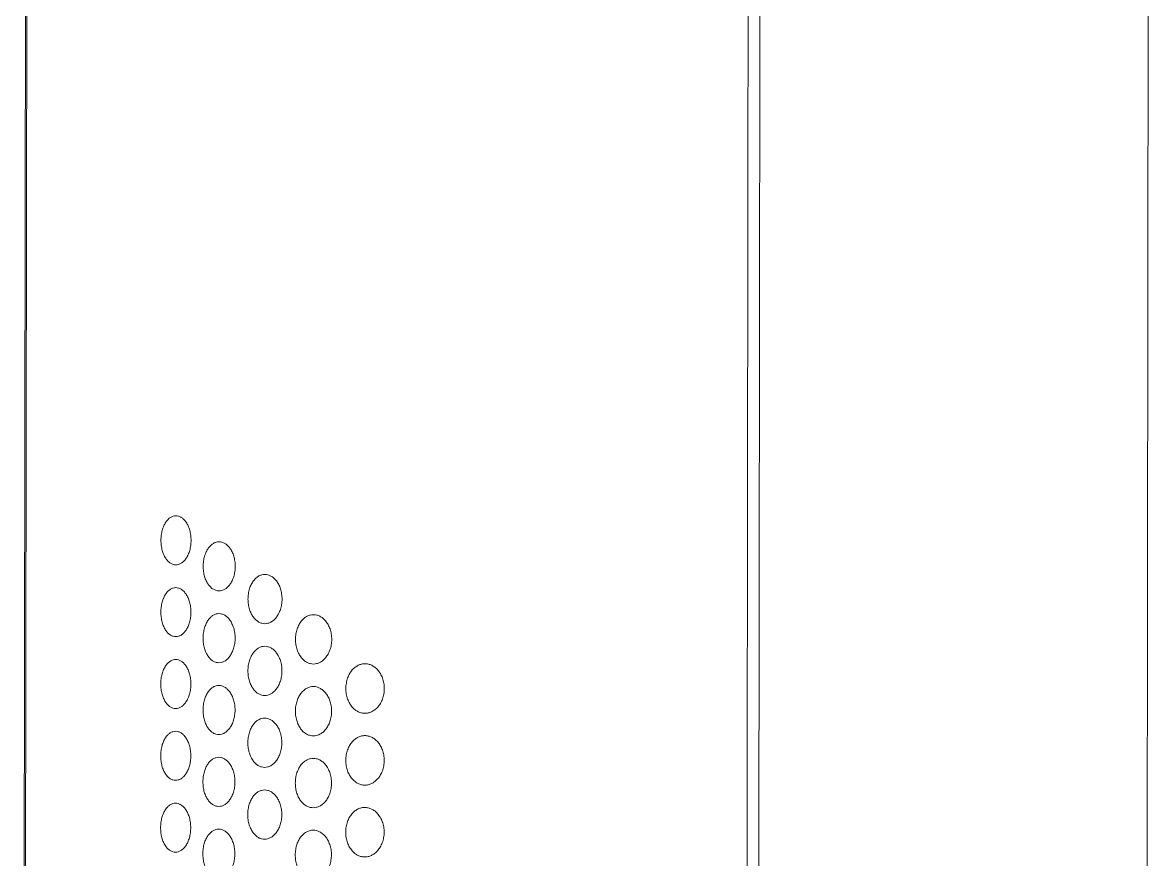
# Model space of a CAD drawing. Header units: millimetres. Extents: x -71336 to -35435, y -26189 to 22712.
# Drawn here: x -68773.88 to -68741.95, y -2170.06 to -2146.41 of the extents above; entities that cross this region are included whole.
import ezdxf

# ---------------------------------------------------------------- set-up
doc = ezdxf.new("R2010")
doc.units = ezdxf.units.MM
doc.layers.add('SC - Equipment', color=7, linetype='Continuous', lineweight=13)

# ---------------------------------------------------------------- blocks, each defined once
blk = doc.blocks.new('*U95')
at = {"layer": 'SC - Equipment', "color": 6}
for p, q in [((-31.733, -96.518), (-31.733, 96.515)), ((-0.037, 63.876), (-0.037, -63.876)), ((0, 63.876), (0, -63.876))]:
    blk.add_line(p, q, dxfattribs=at)
for points, knots in [([(-20.758, -92.178), (-20.758, -84.5), (-20.758, -69.144), (-20.758, -46.109), (-20.758, -26.914), (-20.758, -11.558), (-20.758, -0.041), (-20.758, 11.476), (-20.758, 22.994), (-20.758, 34.511), (-20.758, 46.028), (-20.758, 57.545), (-20.758, 67.143), (-20.758, 74.821), (-20.758, 80.579), (-20.758, 86.338), (-20.776, 90.177), (-20.796, 92.096)], [0, 0, 0, 0, 0.125, 0.25, 0.375, 0.4375, 0.5, 0.5625, 0.625, 0.6875, 0.75, 0.8125, 0.875, 0.90625, 0.9375, 0.96875, 1, 1, 1, 1]), ([(-20.425, -92.18), (-20.425, -91.22), (-20.425, -89.301), (-20.425, -86.421), (-20.425, -83.542), (-20.425, -77.783), (-20.425, -65.306), (-20.425, -46.11), (-20.425, -23.075), (-20.425, -3.879), (-20.425, 11.477), (-20.425, 22.995), (-20.425, 34.512), (-20.425, 46.03), (-20.425, 57.547), (-20.425, 67.145), (-20.425, 74.823), (-20.425, 79.622), (-20.425, 83.462), (-20.423, 85.861), (-20.419, 87.781), (-20.415, 88.98), (-20.41, 89.94), (-20.407, 90.54), (-20.404, 91.02), (-20.402, 91.32), (-20.401, 91.56), (-20.4, 91.71), (-20.399, 91.83), (-20.398, 91.95), (-20.397, 92.04), (-20.396, 92.1)], [0, 0, 0, 0, 0.015625, 0.03125, 0.046875, 0.0625, 0.125, 0.25, 0.375, 0.5, 0.5625, 0.625, 0.6875, 0.75, 0.8125, 0.875, 0.90625, 0.9375, 0.953125, 0.96875, 0.976563, 0.984375, 0.988281, 0.992188, 0.994141, 0.996094, 0.99707, 0.998047, 0.998535, 0.999024, 1, 1, 1, 1]), ([(-4.272, -15.358), (-4.298, -15.357), (-4.352, -15.349), (-4.43, -15.313), (-4.502, -15.253), (-4.568, -15.172), (-4.624, -15.069), (-4.668, -14.947), (-4.695, -14.81), (-4.705, -14.665), (-4.695, -14.52), (-4.668, -14.383), (-4.624, -14.261), (-4.568, -14.158), (-4.502, -14.076), (-4.43, -14.017), (-4.352, -13.981), (-4.298, -13.972), (-4.272, -13.972)], [0, 0, 0, 0, 0.043745, 0.090421, 0.142077, 0.200184, 0.265738, 0.338559, 0.417528, 0.499988, 0.582455, 0.661427, 0.734254, 0.799809, 0.857918, 0.909575, 0.956254, 1, 1, 1, 1]), ([(-4.272, -13.972), (-4.246, -13.972), (-4.193, -13.98), (-4.116, -14.016), (-4.044, -14.076), (-3.98, -14.157), (-3.926, -14.261), (-3.883, -14.383), (-3.857, -14.52), (-3.847, -14.665), (-3.857, -14.81), (-3.883, -14.947), (-3.926, -15.069), (-3.98, -15.172), (-4.044, -15.254), (-4.116, -15.314), (-4.193, -15.35), (-4.246, -15.358), (-4.272, -15.358)], [0, 0, 0, 0, 0.043745, 0.0902, 0.141577, 0.199502, 0.265046, 0.338028, 0.417248, 0.499991, 0.582739, 0.661961, 0.734948, 0.800493, 0.858418, 0.909797, 0.956254, 1, 1, 1, 1]), ([(-5.494, -16.093), (-5.521, -16.093), (-5.578, -16.085), (-5.659, -16.049), (-5.736, -15.99), (-5.806, -15.909), (-5.866, -15.806), (-5.913, -15.684), (-5.943, -15.546), (-5.954, -15.399), (-5.943, -15.252), (-5.913, -15.114), (-5.866, -14.992), (-5.806, -14.889), (-5.736, -14.807), (-5.659, -14.749), (-5.578, -14.713), (-5.521, -14.705), (-5.494, -14.705)], [0, 0, 0, 0, 0.045117, 0.092845, 0.145039, 0.203131, 0.26821, 0.340276, 0.418388, 0.499987, 0.581596, 0.65971, 0.731781, 0.796861, 0.854954, 0.907151, 0.954882, 1, 1, 1, 1]), ([(-5.494, -14.705), (-5.466, -14.705), (-5.41, -14.713), (-5.329, -14.748), (-5.253, -14.807), (-5.184, -14.888), (-5.126, -14.991), (-5.08, -15.114), (-5.052, -15.252), (-5.041, -15.399), (-5.052, -15.546), (-5.08, -15.684), (-5.126, -15.807), (-5.184, -15.91), (-5.253, -15.991), (-5.329, -16.05), (-5.41, -16.085), (-5.466, -16.093), (-5.494, -16.093)], [0, 0, 0, 0, 0.045129, 0.092648, 0.144564, 0.202463, 0.267521, 0.339742, 0.418105, 0.499991, 0.581884, 0.66025, 0.732473, 0.797531, 0.855431, 0.907349, 0.95487, 1, 1, 1, 1]), ([(-6.79, -17.018), (-6.819, -17.018), (-6.878, -17.01), (-6.964, -16.975), (-7.045, -16.917), (-7.12, -16.836), (-7.184, -16.733), (-7.235, -16.61), (-7.267, -16.471), (-7.279, -16.322), (-7.267, -16.174), (-7.235, -16.034), (-7.184, -15.911), (-7.12, -15.808), (-7.045, -15.728), (-6.964, -15.67), (-6.878, -15.635), (-6.819, -15.627), (-6.79, -15.626)], [0, 0, 0, 0, 0.046445, 0.095207, 0.147929, 0.206003, 0.270623, 0.341935, 0.419244, 0.500027, 0.580796, 0.658097, 0.729393, 0.794002, 0.852073, 0.904792, 0.953554, 1, 1, 1, 1]), ([(-6.79, -15.626), (-6.761, -15.626), (-6.702, -15.634), (-6.616, -15.669), (-6.536, -15.726), (-6.463, -15.807), (-6.4, -15.91), (-6.351, -16.034), (-6.319, -16.174), (-6.309, -16.322), (-6.319, -16.471), (-6.351, -16.61), (-6.4, -16.734), (-6.463, -16.837), (-6.536, -16.918), (-6.616, -16.976), (-6.702, -17.01), (-6.761, -17.018), (-6.79, -17.018)], [0, 0, 0, 0, 0.046407, 0.094952, 0.147412, 0.205293, 0.269782, 0.341438, 0.418854, 0.500004, 0.581154, 0.658567, 0.730214, 0.794697, 0.852579, 0.905043, 0.953592, 1, 1, 1, 1]), ([(-4.272, -17.388), (-4.298, -17.388), (-4.352, -17.379), (-4.43, -17.343), (-4.502, -17.284), (-4.568, -17.202), (-4.624, -17.099), (-4.668, -16.977), (-4.695, -16.84), (-4.705, -16.695), (-4.695, -16.55), (-4.668, -16.413), (-4.624, -16.291), (-4.568, -16.188), (-4.502, -16.107), (-4.43, -16.047), (-4.352, -16.011), (-4.298, -16.003), (-4.272, -16.003)], [0, 0, 0, 0, 0.043745, 0.090421, 0.142077, 0.200184, 0.265738, 0.338559, 0.417528, 0.499988, 0.582455, 0.661427, 0.734254, 0.799809, 0.857918, 0.909575, 0.956254, 1, 1, 1, 1]), ([(-4.272, -16.003), (-4.246, -16.002), (-4.193, -16.01), (-4.116, -16.046), (-4.044, -16.106), (-3.98, -16.188), (-3.926, -16.291), (-3.883, -16.413), (-3.857, -16.55), (-3.847, -16.695), (-3.857, -16.84), (-3.883, -16.977), (-3.926, -17.099), (-3.98, -17.203), (-4.044, -17.285), (-4.116, -17.344), (-4.193, -17.38), (-4.246, -17.388), (-4.272, -17.388)], [0, 0, 0, 0, 0.043745, 0.0902, 0.141577, 0.199502, 0.265046, 0.338028, 0.417248, 0.499991, 0.582739, 0.661961, 0.734948, 0.800493, 0.858418, 0.909797, 0.956254, 1, 1, 1, 1]), ([(-8.164, -18.157), (-8.194, -18.157), (-8.257, -18.149), (-8.347, -18.114), (-8.433, -18.057), (-8.513, -17.977), (-8.581, -17.875), (-8.636, -17.751), (-8.671, -17.61), (-8.684, -17.459), (-8.671, -17.309), (-8.636, -17.168), (-8.581, -17.044), (-8.513, -16.941), (-8.433, -16.861), (-8.347, -16.804), (-8.257, -16.77), (-8.194, -16.762), (-8.164, -16.762)], [0, 0, 0, 0, 0.047721, 0.097493, 0.150779, 0.208891, 0.273069, 0.343627, 0.42008, 0.499996, 0.579905, 0.656337, 0.726913, 0.791108, 0.849219, 0.902504, 0.952278, 1, 1, 1, 1]), ([(-8.164, -16.762), (-8.134, -16.762), (-8.072, -16.769), (-7.982, -16.803), (-7.896, -16.86), (-7.818, -16.941), (-7.751, -17.044), (-7.698, -17.168), (-7.664, -17.309), (-7.652, -17.459), (-7.664, -17.61), (-7.698, -17.751), (-7.751, -17.875), (-7.818, -17.978), (-7.896, -18.058), (-7.982, -18.116), (-8.072, -18.15), (-8.134, -18.157), (-8.164, -18.157)], [0, 0, 0, 0, 0.047756, 0.097345, 0.150361, 0.208266, 0.272413, 0.343127, 0.419821, 0.500036, 0.580229, 0.656917, 0.727615, 0.791751, 0.849647, 0.902657, 0.952244, 1, 1, 1, 1]), ([(-5.494, -18.123), (-5.521, -18.123), (-5.578, -18.115), (-5.659, -18.079), (-5.736, -18.021), (-5.806, -17.939), (-5.866, -17.836), (-5.913, -17.714), (-5.943, -17.576), (-5.954, -17.429), (-5.943, -17.283), (-5.913, -17.144), (-5.866, -17.022), (-5.806, -16.919), (-5.736, -16.838), (-5.659, -16.779), (-5.578, -16.743), (-5.521, -16.735), (-5.494, -16.735)], [0, 0, 0, 0, 0.045117, 0.092845, 0.145039, 0.203131, 0.26821, 0.340276, 0.418388, 0.499987, 0.581596, 0.65971, 0.731781, 0.796861, 0.854954, 0.907151, 0.954882, 1, 1, 1, 1]), ([(-5.494, -16.735), (-5.466, -16.735), (-5.41, -16.743), (-5.329, -16.778), (-5.253, -16.837), (-5.184, -16.918), (-5.126, -17.022), (-5.08, -17.144), (-5.052, -17.283), (-5.041, -17.429), (-5.052, -17.576), (-5.08, -17.714), (-5.126, -17.837), (-5.184, -17.94), (-5.253, -18.022), (-5.329, -18.08), (-5.41, -18.116), (-5.466, -18.123), (-5.494, -18.123)], [0, 0, 0, 0, 0.045129, 0.092648, 0.144564, 0.202463, 0.267521, 0.339742, 0.418105, 0.499991, 0.581884, 0.66025, 0.732473, 0.797531, 0.855431, 0.907349, 0.95487, 1, 1, 1, 1]), ([(-6.79, -19.048), (-6.819, -19.048), (-6.878, -19.04), (-6.964, -19.005), (-7.045, -18.947), (-7.12, -18.866), (-7.184, -18.764), (-7.235, -18.641), (-7.267, -18.501), (-7.279, -18.352), (-7.267, -18.204), (-7.235, -18.064), (-7.184, -17.941), (-7.12, -17.838), (-7.045, -17.758), (-6.964, -17.7), (-6.878, -17.665), (-6.819, -17.657), (-6.79, -17.657)], [0, 0, 0, 0, 0.046445, 0.095207, 0.147929, 0.206003, 0.270623, 0.341935, 0.419244, 0.500027, 0.580796, 0.658097, 0.729393, 0.794002, 0.852073, 0.904792, 0.953554, 1, 1, 1, 1]), ([(-6.79, -17.657), (-6.761, -17.657), (-6.702, -17.664), (-6.616, -17.699), (-6.536, -17.757), (-6.463, -17.837), (-6.4, -17.941), (-6.351, -18.064), (-6.319, -18.204), (-6.309, -18.352), (-6.319, -18.501), (-6.351, -18.641), (-6.4, -18.764), (-6.463, -18.867), (-6.536, -18.948), (-6.616, -19.006), (-6.702, -19.041), (-6.761, -19.048), (-6.79, -19.048)], [0, 0, 0, 0, 0.046407, 0.094952, 0.147412, 0.205293, 0.269782, 0.341438, 0.418854, 0.500004, 0.581154, 0.658567, 0.730214, 0.794697, 0.852579, 0.905043, 0.953592, 1, 1, 1, 1]), ([(-9.62, -19.547), (-9.652, -19.546), (-9.718, -19.539), (-9.813, -19.505), (-9.904, -19.448), (-9.988, -19.369), (-10.062, -19.267), (-10.121, -19.143), (-10.159, -19), (-10.173, -18.847), (-10.159, -18.694), (-10.121, -18.551), (-10.062, -18.427), (-9.988, -18.325), (-9.904, -18.246), (-9.813, -18.189), (-9.718, -18.155), (-9.652, -18.148), (-9.62, -18.148)], [0, 0, 0, 0, 0.048942, 0.099694, 0.153546, 0.211725, 0.275514, 0.345363, 0.420989, 0.500096, 0.579127, 0.654728, 0.724545, 0.788326, 0.846489, 0.900319, 0.951061, 1, 1, 1, 1]), ([(-9.62, -18.148), (-9.589, -18.147), (-9.523, -18.155), (-9.429, -18.188), (-9.338, -18.244), (-9.255, -18.324), (-9.184, -18.427), (-9.126, -18.552), (-9.09, -18.694), (-9.077, -18.847), (-9.09, -19), (-9.126, -19.143), (-9.184, -19.267), (-9.256, -19.37), (-9.338, -19.45), (-9.429, -19.506), (-9.523, -19.539), (-9.589, -19.547), (-9.62, -19.547)], [0, 0, 0, 0, 0.048989, 0.099572, 0.15316, 0.211122, 0.274849, 0.344826, 0.420688, 0.500074, 0.579402, 0.655239, 0.725193, 0.788919, 0.846867, 0.900437, 0.951013, 1, 1, 1, 1]), ([(-4.272, -19.418), (-4.298, -19.418), (-4.352, -19.41), (-4.43, -19.373), (-4.502, -19.314), (-4.568, -19.232), (-4.624, -19.129), (-4.668, -19.007), (-4.695, -18.87), (-4.705, -18.725), (-4.695, -18.58), (-4.668, -18.444), (-4.624, -18.322), (-4.568, -18.219), (-4.502, -18.137), (-4.43, -18.078), (-4.352, -18.041), (-4.298, -18.033), (-4.272, -18.033)], [0, 0, 0, 0, 0.043745, 0.090421, 0.142077, 0.200184, 0.265738, 0.338559, 0.417528, 0.499988, 0.582455, 0.661427, 0.734254, 0.799809, 0.857918, 0.909575, 0.956254, 1, 1, 1, 1]), ([(-4.272, -18.033), (-4.246, -18.033), (-4.193, -18.041), (-4.116, -18.077), (-4.044, -18.136), (-3.98, -18.218), (-3.926, -18.321), (-3.883, -18.444), (-3.857, -18.58), (-3.847, -18.725), (-3.857, -18.87), (-3.883, -19.007), (-3.926, -19.13), (-3.98, -19.233), (-4.044, -19.315), (-4.116, -19.374), (-4.193, -19.41), (-4.246, -19.418), (-4.272, -19.418)], [0, 0, 0, 0, 0.043745, 0.0902, 0.141577, 0.199502, 0.265046, 0.338028, 0.417248, 0.499991, 0.582739, 0.661961, 0.734948, 0.800493, 0.858418, 0.909797, 0.956254, 1, 1, 1, 1]), ([(-8.164, -20.187), (-8.194, -20.187), (-8.257, -20.179), (-8.347, -20.145), (-8.433, -20.088), (-8.513, -20.008), (-8.581, -19.905), (-8.636, -19.781), (-8.671, -19.64), (-8.684, -19.49), (-8.671, -19.339), (-8.636, -19.198), (-8.581, -19.074), (-8.513, -18.972), (-8.433, -18.892), (-8.347, -18.835), (-8.257, -18.8), (-8.194, -18.792), (-8.164, -18.792)], [0, 0, 0, 0, 0.047721, 0.097493, 0.150779, 0.208891, 0.273069, 0.343627, 0.42008, 0.499996, 0.579905, 0.656337, 0.726913, 0.791108, 0.849219, 0.902504, 0.952278, 1, 1, 1, 1]), ([(-8.164, -18.792), (-8.134, -18.792), (-8.072, -18.799), (-7.982, -18.833), (-7.896, -18.891), (-7.818, -18.971), (-7.751, -19.074), (-7.698, -19.198), (-7.664, -19.339), (-7.652, -19.49), (-7.664, -19.64), (-7.698, -19.781), (-7.751, -19.905), (-7.818, -20.008), (-7.896, -20.089), (-7.982, -20.146), (-8.072, -20.18), (-8.134, -20.187), (-8.164, -20.187)], [0, 0, 0, 0, 0.047756, 0.097345, 0.150361, 0.208266, 0.272413, 0.343127, 0.419821, 0.500036, 0.580229, 0.656917, 0.727615, 0.791751, 0.849647, 0.902657, 0.952244, 1, 1, 1, 1]), ([(-5.494, -20.154), (-5.521, -20.153), (-5.578, -20.145), (-5.659, -20.11), (-5.736, -20.051), (-5.806, -19.97), (-5.866, -19.867), (-5.913, -19.744), (-5.943, -19.606), (-5.954, -19.459), (-5.943, -19.313), (-5.913, -19.175), (-5.866, -19.052), (-5.806, -18.949), (-5.736, -18.868), (-5.659, -18.809), (-5.578, -18.774), (-5.521, -18.765), (-5.494, -18.765)], [0, 0, 0, 0, 0.045117, 0.092845, 0.145039, 0.203131, 0.26821, 0.340276, 0.418388, 0.499987, 0.581596, 0.65971, 0.731781, 0.796861, 0.854954, 0.907151, 0.954882, 1, 1, 1, 1]), ([(-5.494, -18.765), (-5.466, -18.765), (-5.41, -18.773), (-5.329, -18.808), (-5.253, -18.867), (-5.184, -18.948), (-5.126, -19.052), (-5.08, -19.175), (-5.052, -19.313), (-5.041, -19.459), (-5.052, -19.606), (-5.08, -19.744), (-5.126, -19.867), (-5.184, -19.97), (-5.253, -20.052), (-5.329, -20.11), (-5.41, -20.146), (-5.466, -20.154), (-5.494, -20.154)], [0, 0, 0, 0, 0.045129, 0.092648, 0.144564, 0.202463, 0.267521, 0.339742, 0.418105, 0.499991, 0.581884, 0.66025, 0.732473, 0.797531, 0.855431, 0.907349, 0.95487, 1, 1, 1, 1]), ([(-6.79, -21.078), (-6.819, -21.078), (-6.878, -21.07), (-6.964, -21.035), (-7.045, -20.977), (-7.12, -20.897), (-7.184, -20.794), (-7.235, -20.671), (-7.267, -20.531), (-7.279, -20.383), (-7.267, -20.234), (-7.235, -20.095), (-7.184, -19.971), (-7.12, -19.869), (-7.045, -19.788), (-6.964, -19.73), (-6.878, -19.695), (-6.819, -19.687), (-6.79, -19.687)], [0, 0, 0, 0, 0.046445, 0.095207, 0.147929, 0.206003, 0.270623, 0.341935, 0.419244, 0.500027, 0.580796, 0.658097, 0.729393, 0.794002, 0.852073, 0.904792, 0.953554, 1, 1, 1, 1]), ([(-6.79, -19.687), (-6.761, -19.687), (-6.702, -19.694), (-6.616, -19.729), (-6.536, -19.787), (-6.463, -19.868), (-6.4, -19.971), (-6.351, -20.095), (-6.319, -20.234), (-6.309, -20.383), (-6.319, -20.531), (-6.351, -20.671), (-6.4, -20.794), (-6.463, -20.898), (-6.536, -20.978), (-6.616, -21.036), (-6.702, -21.071), (-6.761, -21.079), (-6.79, -21.078)], [0, 0, 0, 0, 0.046407, 0.094952, 0.147412, 0.205293, 0.269782, 0.341438, 0.418854, 0.500004, 0.581154, 0.658567, 0.730214, 0.794697, 0.852579, 0.905043, 0.953592, 1, 1, 1, 1]), ([(-4.272, -21.448), (-4.298, -21.448), (-4.352, -21.44), (-4.43, -21.403), (-4.502, -21.344), (-4.568, -21.262), (-4.624, -21.159), (-4.668, -21.037), (-4.695, -20.901), (-4.705, -20.756), (-4.695, -20.611), (-4.668, -20.474), (-4.624, -20.352), (-4.568, -20.249), (-4.502, -20.167), (-4.43, -20.108), (-4.352, -20.072), (-4.298, -20.063), (-4.272, -20.063)], [0, 0, 0, 0, 0.043745, 0.090421, 0.142077, 0.200184, 0.265738, 0.338559, 0.417528, 0.499988, 0.582455, 0.661427, 0.734254, 0.799809, 0.857918, 0.909575, 0.956254, 1, 1, 1, 1]), ([(-4.272, -20.063), (-4.246, -20.063), (-4.193, -20.071), (-4.116, -20.107), (-4.044, -20.166), (-3.98, -20.248), (-3.926, -20.352), (-3.883, -20.474), (-3.857, -20.611), (-3.847, -20.756), (-3.857, -20.901), (-3.883, -21.038), (-3.926, -21.16), (-3.98, -21.263), (-4.044, -21.345), (-4.116, -21.404), (-4.193, -21.44), (-4.246, -21.448), (-4.272, -21.448)], [0, 0, 0, 0, 0.043745, 0.0902, 0.141577, 0.199502, 0.265046, 0.338028, 0.417248, 0.499991, 0.582739, 0.661961, 0.734948, 0.800493, 0.858418, 0.909797, 0.956254, 1, 1, 1, 1]), ([(-9.62, -21.577), (-9.652, -21.577), (-9.718, -21.569), (-9.813, -21.535), (-9.904, -21.479), (-9.988, -21.399), (-10.062, -21.297), (-10.121, -21.173), (-10.159, -21.03), (-10.173, -20.877), (-10.159, -20.724), (-10.121, -20.582), (-10.062, -20.457), (-9.988, -20.355), (-9.904, -20.276), (-9.813, -20.22), (-9.718, -20.186), (-9.652, -20.178), (-9.62, -20.178)], [0, 0, 0, 0, 0.048942, 0.099694, 0.153546, 0.211725, 0.275514, 0.345363, 0.420989, 0.500096, 0.579127, 0.654728, 0.724545, 0.788326, 0.846489, 0.900319, 0.951061, 1, 1, 1, 1]), ([(-9.62, -20.178), (-9.589, -20.178), (-9.523, -20.185), (-9.429, -20.218), (-9.338, -20.275), (-9.255, -20.354), (-9.184, -20.457), (-9.126, -20.582), (-9.09, -20.725), (-9.077, -20.877), (-9.09, -21.03), (-9.126, -21.173), (-9.184, -21.298), (-9.256, -21.4), (-9.338, -21.48), (-9.429, -21.536), (-9.523, -21.57), (-9.589, -21.577), (-9.62, -21.577)], [0, 0, 0, 0, 0.048989, 0.099572, 0.15316, 0.211122, 0.274849, 0.344826, 0.420688, 0.500074, 0.579402, 0.655239, 0.725193, 0.788919, 0.846867, 0.900437, 0.951013, 1, 1, 1, 1]), ([(-8.164, -22.217), (-8.194, -22.217), (-8.257, -22.209), (-8.347, -22.175), (-8.433, -22.118), (-8.513, -22.038), (-8.581, -21.935), (-8.636, -21.812), (-8.671, -21.671), (-8.684, -21.52), (-8.671, -21.369), (-8.636, -21.228), (-8.581, -21.105), (-8.513, -21.002), (-8.433, -20.922), (-8.347, -20.865), (-8.257, -20.83), (-8.194, -20.822), (-8.164, -20.822)], [0, 0, 0, 0, 0.047721, 0.097493, 0.150779, 0.208891, 0.273069, 0.343627, 0.42008, 0.499996, 0.579905, 0.656337, 0.726913, 0.791108, 0.849219, 0.902504, 0.952278, 1, 1, 1, 1]), ([(-8.164, -20.822), (-8.134, -20.822), (-8.072, -20.83), (-7.982, -20.864), (-7.896, -20.921), (-7.818, -21.001), (-7.751, -21.104), (-7.698, -21.228), (-7.664, -21.369), (-7.652, -21.52), (-7.664, -21.671), (-7.698, -21.812), (-7.751, -21.936), (-7.818, -22.039), (-7.896, -22.119), (-7.982, -22.176), (-8.072, -22.21), (-8.134, -22.217), (-8.164, -22.217)], [0, 0, 0, 0, 0.047756, 0.097345, 0.150361, 0.208266, 0.272413, 0.343127, 0.419821, 0.500036, 0.580229, 0.656917, 0.727615, 0.791751, 0.849647, 0.902657, 0.952244, 1, 1, 1, 1]), ([(-5.494, -22.184), (-5.521, -22.184), (-5.578, -22.175), (-5.659, -22.14), (-5.736, -22.081), (-5.806, -22), (-5.866, -21.897), (-5.913, -21.774), (-5.943, -21.636), (-5.954, -21.49), (-5.943, -21.343), (-5.913, -21.205), (-5.866, -21.082), (-5.806, -20.979), (-5.736, -20.898), (-5.659, -20.84), (-5.578, -20.804), (-5.521, -20.796), (-5.494, -20.796)], [0, 0, 0, 0, 0.045117, 0.092845, 0.145039, 0.203131, 0.26821, 0.340276, 0.418388, 0.499987, 0.581596, 0.65971, 0.731781, 0.796861, 0.854954, 0.907151, 0.954882, 1, 1, 1, 1]), ([(-5.494, -20.796), (-5.466, -20.795), (-5.41, -20.803), (-5.329, -20.839), (-5.253, -20.897), (-5.184, -20.979), (-5.126, -21.082), (-5.08, -21.205), (-5.052, -21.343), (-5.041, -21.49), (-5.052, -21.636), (-5.08, -21.774), (-5.126, -21.897), (-5.184, -22.001), (-5.253, -22.082), (-5.329, -22.141), (-5.41, -22.176), (-5.466, -22.184), (-5.494, -22.184)], [0, 0, 0, 0, 0.045129, 0.092648, 0.144564, 0.202463, 0.267521, 0.339742, 0.418105, 0.499991, 0.581884, 0.66025, 0.732473, 0.797531, 0.855431, 0.907349, 0.95487, 1, 1, 1, 1]), ([(-6.79, -23.109), (-6.819, -23.109), (-6.878, -23.101), (-6.964, -23.065), (-7.045, -23.008), (-7.12, -22.927), (-7.184, -22.824), (-7.235, -22.701), (-7.267, -22.562), (-7.279, -22.413), (-7.267, -22.264), (-7.235, -22.125), (-7.184, -22.002), (-7.12, -21.899), (-7.045, -21.818), (-6.964, -21.76), (-6.878, -21.725), (-6.819, -21.717), (-6.79, -21.717)], [0, 0, 0, 0, 0.046445, 0.095207, 0.147929, 0.206003, 0.270623, 0.341935, 0.419244, 0.500027, 0.580796, 0.658097, 0.729393, 0.794002, 0.852073, 0.904792, 0.953554, 1, 1, 1, 1]), ([(-6.79, -21.717), (-6.761, -21.717), (-6.702, -21.725), (-6.616, -21.759), (-6.536, -21.817), (-6.463, -21.898), (-6.4, -22.001), (-6.351, -22.125), (-6.319, -22.264), (-6.309, -22.413), (-6.319, -22.562), (-6.351, -22.701), (-6.4, -22.825), (-6.463, -22.928), (-6.536, -23.009), (-6.616, -23.067), (-6.702, -23.101), (-6.761, -23.109), (-6.79, -23.109)], [0, 0, 0, 0, 0.046407, 0.094952, 0.147412, 0.205293, 0.269782, 0.341438, 0.418854, 0.500004, 0.581154, 0.658567, 0.730214, 0.794697, 0.852579, 0.905043, 0.953592, 1, 1, 1, 1]), ([(-9.62, -23.607), (-9.652, -23.607), (-9.718, -23.599), (-9.813, -23.565), (-9.904, -23.509), (-9.988, -23.43), (-10.062, -23.327), (-10.121, -23.203), (-10.159, -23.06), (-10.173, -22.907), (-10.159, -22.754), (-10.121, -22.612), (-10.062, -22.488), (-9.988, -22.385), (-9.904, -22.306), (-9.813, -22.25), (-9.718, -22.216), (-9.652, -22.208), (-9.62, -22.208)], [0, 0, 0, 0, 0.048942, 0.099694, 0.153546, 0.211725, 0.275514, 0.345363, 0.420989, 0.500096, 0.579127, 0.654728, 0.724545, 0.788326, 0.846489, 0.900319, 0.951061, 1, 1, 1, 1]), ([(-9.62, -22.208), (-9.589, -22.208), (-9.523, -22.215), (-9.429, -22.249), (-9.338, -22.305), (-9.255, -22.384), (-9.184, -22.487), (-9.126, -22.612), (-9.09, -22.755), (-9.077, -22.908), (-9.09, -23.061), (-9.126, -23.203), (-9.184, -23.328), (-9.256, -23.431), (-9.338, -23.51), (-9.429, -23.567), (-9.523, -23.6), (-9.589, -23.607), (-9.62, -23.607)], [0, 0, 0, 0, 0.048989, 0.099572, 0.15316, 0.211122, 0.274849, 0.344826, 0.420688, 0.500074, 0.579402, 0.655239, 0.725193, 0.788919, 0.846867, 0.900437, 0.951013, 1, 1, 1, 1]), ([(-4.272, -23.479), (-4.298, -23.478), (-4.352, -23.47), (-4.43, -23.434), (-4.502, -23.374), (-4.568, -23.293), (-4.624, -23.19), (-4.668, -23.068), (-4.695, -22.931), (-4.705, -22.786), (-4.695, -22.641), (-4.668, -22.504), (-4.624, -22.382), (-4.568, -22.279), (-4.502, -22.197), (-4.43, -22.138), (-4.352, -22.102), (-4.298, -22.093), (-4.272, -22.093)], [0, 0, 0, 0, 0.043745, 0.090421, 0.142077, 0.200184, 0.265738, 0.338559, 0.417528, 0.499988, 0.582455, 0.661427, 0.734254, 0.799809, 0.857918, 0.909575, 0.956254, 1, 1, 1, 1]), ([(-4.272, -22.093), (-4.246, -22.093), (-4.193, -22.101), (-4.116, -22.137), (-4.044, -22.197), (-3.98, -22.278), (-3.926, -22.382), (-3.883, -22.504), (-3.857, -22.641), (-3.847, -22.786), (-3.857, -22.931), (-3.883, -23.068), (-3.926, -23.19), (-3.98, -23.293), (-4.044, -23.375), (-4.116, -23.435), (-4.193, -23.471), (-4.246, -23.479), (-4.272, -23.479)], [0, 0, 0, 0, 0.043745, 0.0902, 0.141577, 0.199502, 0.265046, 0.338028, 0.417248, 0.499991, 0.582739, 0.661961, 0.734948, 0.800493, 0.858418, 0.909797, 0.956254, 1, 1, 1, 1]), ([(-8.164, -24.248), (-8.194, -24.248), (-8.257, -24.24), (-8.347, -24.205), (-8.433, -24.148), (-8.513, -24.068), (-8.581, -23.965), (-8.636, -23.842), (-8.671, -23.701), (-8.684, -23.55), (-8.671, -23.399), (-8.636, -23.258), (-8.581, -23.135), (-8.513, -23.032), (-8.433, -22.952), (-8.347, -22.895), (-8.257, -22.861), (-8.194, -22.853), (-8.164, -22.853)], [0, 0, 0, 0, 0.047721, 0.097493, 0.150779, 0.208891, 0.273069, 0.343627, 0.42008, 0.499996, 0.579905, 0.656337, 0.726913, 0.791108, 0.849219, 0.902504, 0.952278, 1, 1, 1, 1]), ([(-8.164, -22.853), (-8.134, -22.852), (-8.072, -22.86), (-7.982, -22.894), (-7.896, -22.951), (-7.818, -23.031), (-7.751, -23.134), (-7.698, -23.258), (-7.664, -23.4), (-7.652, -23.55), (-7.664, -23.701), (-7.698, -23.842), (-7.751, -23.966), (-7.818, -24.069), (-7.896, -24.149), (-7.982, -24.206), (-8.072, -24.24), (-8.134, -24.248), (-8.164, -24.248)], [0, 0, 0, 0, 0.047756, 0.097345, 0.150361, 0.208266, 0.272413, 0.343127, 0.419821, 0.500036, 0.580229, 0.656917, 0.727615, 0.791751, 0.849647, 0.902657, 0.952244, 1, 1, 1, 1]), ([(-5.494, -24.214), (-5.521, -24.214), (-5.578, -24.206), (-5.659, -24.17), (-5.736, -24.111), (-5.806, -24.03), (-5.866, -23.927), (-5.913, -23.805), (-5.943, -23.667), (-5.954, -23.52), (-5.943, -23.373), (-5.913, -23.235), (-5.866, -23.113), (-5.806, -23.01), (-5.736, -22.928), (-5.659, -22.87), (-5.578, -22.834), (-5.521, -22.826), (-5.494, -22.826)], [0, 0, 0, 0, 0.045117, 0.092845, 0.145039, 0.203131, 0.26821, 0.340276, 0.418388, 0.499987, 0.581596, 0.65971, 0.731781, 0.796861, 0.854954, 0.907151, 0.954882, 1, 1, 1, 1]), ([(-5.494, -22.826), (-5.466, -22.826), (-5.41, -22.834), (-5.329, -22.869), (-5.253, -22.928), (-5.184, -23.009), (-5.126, -23.112), (-5.08, -23.235), (-5.052, -23.373), (-5.041, -23.52), (-5.052, -23.667), (-5.08, -23.805), (-5.126, -23.928), (-5.184, -24.031), (-5.253, -24.112), (-5.329, -24.171), (-5.41, -24.206), (-5.466, -24.214), (-5.494, -24.214)], [0, 0, 0, 0, 0.045129, 0.092648, 0.144564, 0.202463, 0.267521, 0.339742, 0.418105, 0.499991, 0.581884, 0.66025, 0.732473, 0.797531, 0.855431, 0.907349, 0.95487, 1, 1, 1, 1])]:
    blk.add_open_spline(points, degree=3, knots=knots, dxfattribs=at)

msp = doc.modelspace()

# ---------------------------------------------------------------- block references
at = {"layer": 'SC - Equipment', "xscale": -1, "rotation": 359.9301549094668}
msp.add_blockref('*U95', (-68773.801, -2146.37), dxfattribs=at)

doc.saveas('drawing.dxf')
